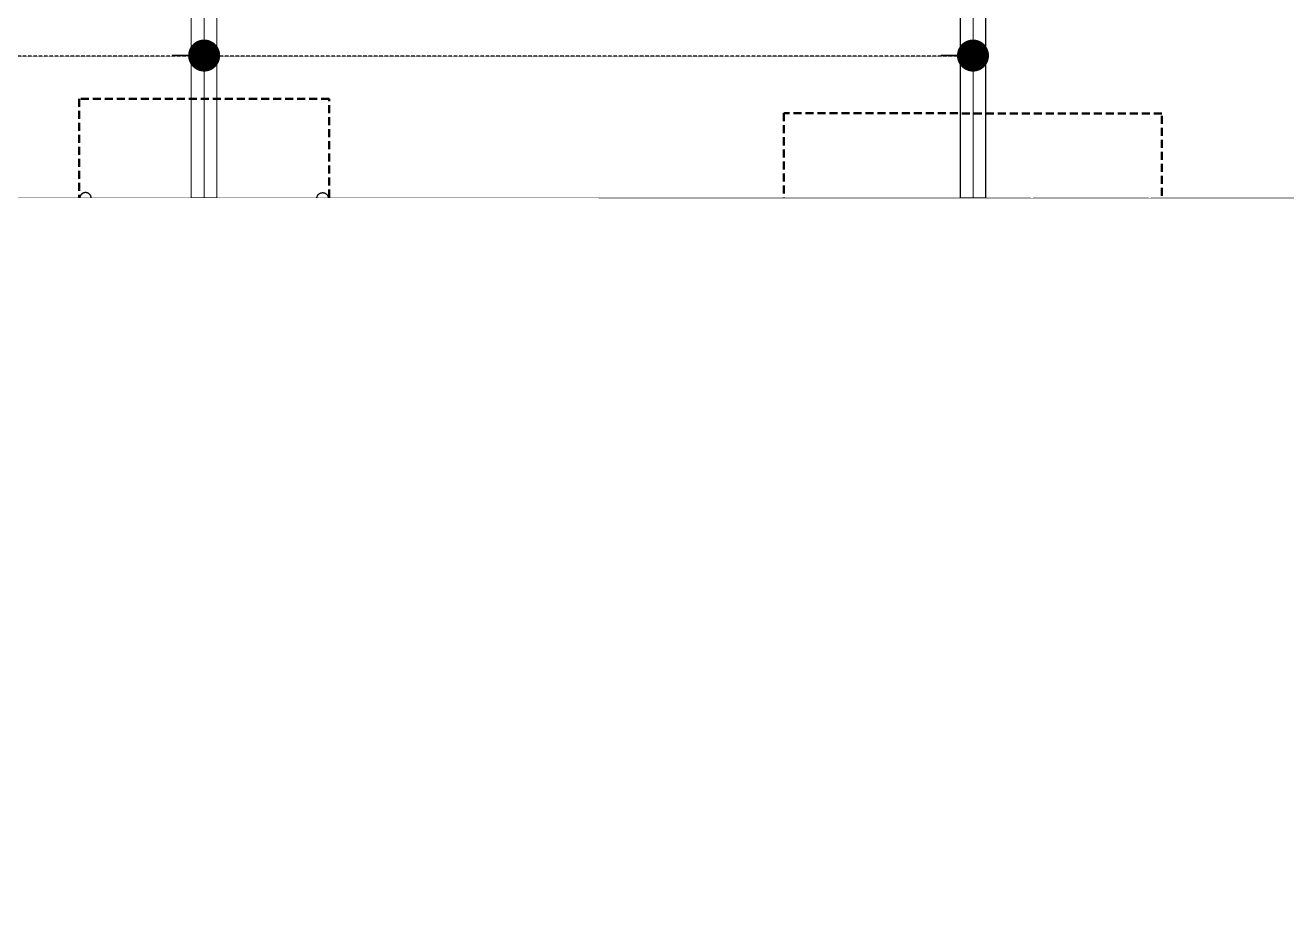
# Model space of a CAD drawing. Header units: centimetres. Extents: x -6122352 to 6876996, y -1694241 to 2592194.
# Drawn here: x 202392 to 212238, y -29324 to -22335 of the extents above; entities that cross this region are included whole.
import ezdxf
from ezdxf.xclip import XClip

# ---------------------------------------------------------------- set-up
doc = ezdxf.new("R2010")
doc.units = ezdxf.units.CM
doc.header["$MEASUREMENT"] = 0
doc.header["$XCLIPFRAME"] = 2
for name, pattern in [('DASHED2', [0.375, 0.25, -0.125]), ('XR-AR-END-SETTING OUT PLAN$0$23585-XR-AR-END-GROUND FLOOR$0$23261-XR-AR-SI-GF$0$HIDDEN', [0.375, 0.25, -0.125]), ('XR-AR-END-SETTING OUT PLAN$0$23585-XR-AR-END-GROUND FLOOR$0$945-4P-1-101-GROUND FLOOR PLAN$0$XR-MIDDLE-GROUND FLOOR PLAN$0$HIDDEN2', [0.1875, 0.125, -0.0625]), ('XR-AR-END-SETTING OUT PLAN$0$23585-XR-AR-END-GROUND FLOOR$0$XR-END-GROUND FLOOR PLAN$0$HIDDEN', [9.524999999999999, 6.35, -3.175]), ('XR-AR-END-SETTING OUT PLAN$0$23585-XR-AR-END-GROUND FLOOR$0$XR-END-GROUND FLOOR PLAN$0$HIDDEN2', [0.1875, 0.125, -0.0625]), ('XR-AR-MID-SETTING OUT FOR MASTER$0$23585-XR-AR-MID-GROUND FLOOR$0$23261-XR-AR-SI-GF$0$HIDDEN', [0.375, 0.25, -0.125]), ('XR-AR-MID-SETTING OUT FOR MASTER$0$23585-XR-AR-MID-GROUND FLOOR$0$945-4P-1-101-GROUND FLOOR PLAN$0$XR-MIDDLE-GROUND FLOOR PLAN$0$HIDDEN', [9.524999999999999, 6.35, -3.175]), ('XR-AR-MID-SETTING OUT FOR MASTER$0$23585-XR-AR-MID-GROUND FLOOR$0$945-4P-1-101-GROUND FLOOR PLAN$0$XR-MIDDLE-GROUND FLOOR PLAN$0$HIDDEN2', [0.1875, 0.125, -0.0625])]:
    doc.linetypes.add(name, pattern=pattern)
doc.layers.add('08-Compound Wall-4', color=7, linetype='Continuous', lineweight=25, true_color=0xff4405)
doc.layers.add('23585-XR-AR-DAMAC PLOT LIMITS$0$1-End units', color=7, linetype='Continuous', lineweight=5, true_color=0xf8991e)
for name, color, linetype, lineweight in [('23585-XR-AR-DAMAC PLOT LIMITS$0$1-Mid units', 41, 'Continuous', 5), ('@ Foundations', 4, 'DASHED2', 50), ('A-ANNO-TEXT', 3, 'Continuous', 25), ('XR-AR-END-SETTING OUT PLAN$0$23585-XR-AR-END-GROUND FLOOR$0$A-DOOR-FULL', 1, 'Continuous', 9), ('XR-AR-END-SETTING OUT PLAN$0$23585-XR-AR-END-GROUND FLOOR$0$A-FLOR-OVHD', 9, 'XR-AR-END-SETTING OUT PLAN$0$23585-XR-AR-END-GROUND FLOOR$0$23261-XR-AR-SI-GF$0$HIDDEN', 15), ('XR-AR-END-SETTING OUT PLAN$0$23585-XR-AR-END-GROUND FLOOR$0$A-GLAZ-SILL', 8, 'Continuous', 5), ('XR-AR-END-SETTING OUT PLAN$0$23585-XR-AR-END-GROUND FLOOR$0$A-GLAZ-WNDO', 232, 'Continuous', 9), ('XR-AR-END-SETTING OUT PLAN$0$23585-XR-AR-END-GROUND FLOOR$0$A-WALL', 7, 'Continuous', 30), ('XR-AR-END-SETTING OUT PLAN$0$23585-XR-AR-END-GROUND FLOOR$0$A-WALL-FNSH', 9, 'Continuous', 5), ('XR-AR-END-SETTING OUT PLAN$0$23585-XR-AR-END-GROUND FLOOR$0$S-COLS', 51, 'Continuous', 40), ('XR-AR-END-SETTING OUT PLAN$0$23585-XR-AR-END-GROUND FLOOR$0$S-COLS-PATT', 8, 'Continuous', 5), ('XR-AR-MID-SETTING OUT FOR MASTER$0$23585-XR-AR-MID-GROUND FLOOR$0$$A-GLAZ-WNDO', 232, 'Continuous', 9), ('XR-AR-MID-SETTING OUT FOR MASTER$0$23585-XR-AR-MID-GROUND FLOOR$0$$A-WALL', 1, 'Continuous', 5), ('XR-AR-MID-SETTING OUT FOR MASTER$0$23585-XR-AR-MID-GROUND FLOOR$0$A-DOOR', 31, 'Continuous', 5), ('XR-AR-MID-SETTING OUT FOR MASTER$0$23585-XR-AR-MID-GROUND FLOOR$0$A-DOOR-FULL', 1, 'Continuous', 9), ('XR-AR-MID-SETTING OUT FOR MASTER$0$23585-XR-AR-MID-GROUND FLOOR$0$A-FLOR-OVHD', 9, 'XR-AR-MID-SETTING OUT FOR MASTER$0$23585-XR-AR-MID-GROUND FLOOR$0$23261-XR-AR-SI-GF$0$HIDDEN', 15), ('XR-AR-MID-SETTING OUT FOR MASTER$0$23585-XR-AR-MID-GROUND FLOOR$0$A-FLOR-PATT', 8, 'Continuous', 5), ('XR-AR-MID-SETTING OUT FOR MASTER$0$23585-XR-AR-MID-GROUND FLOOR$0$A-GLAZ-SILL', 8, 'Continuous', 5), ('XR-AR-MID-SETTING OUT FOR MASTER$0$23585-XR-AR-MID-GROUND FLOOR$0$A-GLAZ-WNDO', 232, 'Continuous', 9), ('XR-AR-MID-SETTING OUT FOR MASTER$0$23585-XR-AR-MID-GROUND FLOOR$0$A-WALL', 7, 'Continuous', 30), ('XR-AR-MID-SETTING OUT FOR MASTER$0$23585-XR-AR-MID-GROUND FLOOR$0$A-WALL-FNSH', 9, 'Continuous', 5), ('XR-AR-MID-SETTING OUT FOR MASTER$0$23585-XR-AR-MID-GROUND FLOOR$0$S-COLS', 51, 'Continuous', 40)]:
    doc.layers.add(name, color=color, linetype=linetype, lineweight=lineweight)
for name, color, linetype in [('@MI-REF LAYER', 7, 'Continuous'), ('B_TH_4', 7, 'Continuous'), ('XR-AR-END-SETTING OUT PLAN$0$23585-XR-AR-END-GROUND FLOOR$0$A-Flor-Strs', 1, 'Continuous'), ('XR-AR-MID-SETTING OUT FOR MASTER$0$23585-XR-AR-MID-GROUND FLOOR$0$A-Flor-Strs', 1, 'Continuous'), ('XR-AR-MID-SETTING OUT FOR MASTER$0$23585-XR-AR-MID-GROUND FLOOR$0$GS-HATCH-FLOOR TILE', 251, 'Continuous')]:
    doc.layers.add(name, color=color, linetype=linetype)

# ---------------------------------------------------------------- blocks, each defined once
blk = doc.blocks.new('23585-XR-AR-DAMAC PLOT LIMITS')
at = {"layer": '23585-XR-AR-DAMAC PLOT LIMITS$0$1-End units', "color": 251, "true_color": 0x636466}
blk.add_lwpolyline([(496564.5071, 2769023.0559), (496546.8119000001, 2769039.2697), (496552.9933000002, 2769046.015900001), (496570.6885000002, 2769029.802300001)], close=True, dxfattribs=at)
at = {"layer": '23585-XR-AR-DAMAC PLOT LIMITS$0$1-Mid units', "color": 251, "true_color": 0x636466}
for points in [[(496560.4537000004, 2769018.632099999), (496542.7582999999, 2769034.845899999), (496546.8119000001, 2769039.2697), (496564.5071, 2769023.0559)], [(496556.4001000002, 2769014.2083), (496538.7049000002, 2769030.4221), (496542.7582999999, 2769034.845899999), (496560.4537000004, 2769018.632099999)]]:
    blk.add_lwpolyline(points, close=True, dxfattribs=at)
blk = doc.blocks.new('A$Cf093b529')
at = {"layer": 'A-ANNO-TEXT'}
blk.add_blockref('23585-XR-AR-DAMAC PLOT LIMITS', (-495391.9901121984, -2768603.441896566), dxfattribs=at)
blk = doc.blocks.new('XR-AR-END-SETTING OUT PLAN$0$23585-XR-AR-END-GROUND FLOOR$0$XR-END-GROUND FLOOR PLAN$0$A$C69996ABC')
at = {"layer": 'XR-AR-END-SETTING OUT PLAN$0$23585-XR-AR-END-GROUND FLOOR$0$A-GLAZ-SILL'}
blk.add_line((0.2499999770720933, 0.9999993968456202), (0.249999977072207, 0.0999993968456252), dxfattribs=at)
at = {"layer": 'XR-AR-END-SETTING OUT PLAN$0$23585-XR-AR-END-GROUND FLOOR$0$A-GLAZ-WNDO'}
for p, q in [((-2.292778056300904e-08, 0.9999993968456202), (-2.292778056300904e-08, 0.9499993968456231)), ((0.2499999770720933, 0.9999993968456202), (-2.292778056300904e-08, 0.9999993968456202)), ((0.1499999770722127, 0.9499993968456231), (0.1499999770722127, 0.9999993968456202)), ((0.1499999770722109, 0.999999396845622), (0.1499999770722127, 0.09999939684562342)), ((-2.292778056300904e-08, 0.9499993968456231), (0.1499999770722127, 0.9499993968456231)), ((-2.292778056300904e-08, 0.9499993968456231), (-2.292778056300904e-08, 0.1499993968456224)), ((0.1499999770722127, 0.1499993968456224), (-2.292778056300904e-08, 0.1499993968456224)), ((-2.292787470992153e-08, 0.09999939684561099), (-2.292787470992153e-08, 0.1499993968456099)), ((0.249999977072207, 0.0999993968456252), (-2.292778056300904e-08, 0.0999993968456252)), ((0.1499999770722127, 0.0999993968456252), (0.1499999770722127, 0.1499993968456224))]:
    blk.add_line(p, q, dxfattribs=at)
blk.add_lwpolyline([(-2.292779299750691e-08, 0.9499993968456231), (-2.292779299750691e-08, 0.1499993968456224), (0.04999997707220416, 0.1499993968456224), (0.04999997707220416, 0.9499993968456231)], close=True, dxfattribs=at)
blk.add_lwpolyline([(0.04999997707215442, 0.0999993968456181), (-2.292784451185526e-08, 0.0999993968456181)], dxfattribs=at)
blk = doc.blocks.new('*U774')
for points in [[(91, -5.684341886080801e-14), (41, -5.684341886080801e-14), (41, 1021), (91, 1021)], [(0, 0), (38, -5.684341886080801e-14), (38, -50), (50, -50), (50, -122.2222222027232), (0, -122.2222222027232)], [(1100, 2.842170943040401e-14), (1062, -2.842170943040401e-14), (1062, -49.99999999999997), (1050, -49.99999999999997), (1050, -122.2222222027231), (1100, -122.2222222027231)]]:
    blk.add_lwpolyline(points, close=True)
at = {"color": 8, "linetype": 'XR-AR-END-SETTING OUT PLAN$0$23585-XR-AR-END-GROUND FLOOR$0$XR-END-GROUND FLOOR PLAN$0$HIDDEN2'}
blk.add_arc((41, -5.684341886080801e-14), 1021, 1.594950045944486e-15, 90, dxfattribs=at)
at = {"layer": 'XR-AR-END-SETTING OUT PLAN$0$23585-XR-AR-END-GROUND FLOOR$0$A-GLAZ-SILL', "linetype": 'XR-AR-END-SETTING OUT PLAN$0$23585-XR-AR-END-GROUND FLOOR$0$945-4P-1-101-GROUND FLOOR PLAN$0$XR-MIDDLE-GROUND FLOOR PLAN$0$HIDDEN2', "ltscale": 3}
blk.add_lwpolyline([(0, 0), (1100, 0), (1100, -122.2222222027231), (0, -122.2222222027231)], close=True, dxfattribs=at)
blk = doc.blocks.new('XR-AR-END-SETTING OUT PLAN$0$23585-XR-AR-END-GROUND FLOOR$0$A$C75a8815d')
at = {"layer": 'XR-AR-END-SETTING OUT PLAN$0$23585-XR-AR-END-GROUND FLOOR$0$S-COLS', "color": 252, "lineweight": 30}
for points in [[(6049.942233800888, 3656.816101551056), (6049.942234039307, 2256.816101551056), (6249.942233562469, 2256.816101074219), (6249.942234039307, 3656.816101551056)], [(6049.980292320251, 1200.000025510788), (6049.980292320251, 2.503395080566406e-05), (6249.980292320251, 2.574920654296875e-05), (6249.98029255867, 1200.000025510788)]]:
    blk.add_lwpolyline(points, close=True, dxfattribs=at)
blk = doc.blocks.new('XR-AR-END-SETTING OUT PLAN')
at = {"layer": '08-Compound Wall-4', "ltscale": 100}
blk.add_lwpolyline([(9050.103267982602, 5499.998775005341), (9050.09251640737, 1499.998362064362), (9250.094742581248, 1499.998362064362), (9250.109640672803, 5500)], dxfattribs=at)
at = {"layer": 'XR-AR-END-SETTING OUT PLAN$0$23585-XR-AR-END-GROUND FLOOR$0$A-FLOR-OVHD', "color": 8, "ltscale": 5}
blk.add_lwpolyline([(8549.788042202592, 7912.670323371887), (9049.957647934556, 7912.670322418213), (9049.952654078603, 7412.671722888947), (8549.783047452569, 7412.671722888947)], close=True, dxfattribs=at)
for points in [[(9049.957647934556, 7912.670322418213), (8549.783047452569, 7412.671722888947)], [(8549.788042202592, 7912.670323371887), (9049.952654078603, 7412.671722888947)], [(8850.100989177823, 5750.000926971436), (9050.100988641381, 6550.001236915588)], [(8850.100989356637, 6550.001235961914), (9050.100988820195, 5750.000613689423)]]:
    blk.add_lwpolyline(points, dxfattribs=at)
at = {"layer": 'XR-AR-END-SETTING OUT PLAN$0$23585-XR-AR-END-GROUND FLOOR$0$A-Flor-Strs', "color": 8, "linetype": 'XR-AR-END-SETTING OUT PLAN$0$23585-XR-AR-END-GROUND FLOOR$0$XR-END-GROUND FLOOR PLAN$0$HIDDEN', "ltscale": 0.1}
for p, q in [((8000.101679101586, 9059.998802661896), (8000.101679816842, 11526.76096343994)), ((8050.101679995656, 9009.99880361557), (8050.101679697633, 11545.01038455963)), ((7950.101679638028, 11508.51154327393), (7950.101679220796, 8109.998775959015)), ((8000.101679936051, 11069.9988026619), (7950.101679638028, 11069.99880218506)), ((8050.101679161191, 11069.9988026619), (9050.101679518819, 11069.9988026619)), ((8000.101679876447, 10789.99880170822), (7950.101679697633, 10789.99880170822)), ((8050.101679161191, 10789.9988026619), (9050.101679936051, 10789.9988026619)), ((8000.101679340005, 10509.9988026619), (7950.101679697633, 10509.99880218506)), ((8050.1016792804, 10509.9988026619), (9050.10168005526, 10509.9988026619)), ((8000.101679936051, 10229.99880361557), (7950.101679161191, 10229.99880218506)), ((8050.101679697633, 10229.99880218506), (9030.10179080069, 10229.99880218506)), ((8000.1016792804, 9949.998801708221), (7950.101679161191, 9949.998803138733)), ((8050.101679876447, 9949.998803138733), (9030.102049306035, 9949.998802661896)), ((8050.10167939961, 9839.998801708221), (9030.10256792605, 9839.998803138733)), ((8000.101679101586, 9669.998802661896), (7950.101679220796, 9669.998802661896)), ((8050.101679995656, 9669.998802661896), (9030.10230870545, 9669.998801708221)), ((8000.101679638028, 9389.99880361557), (7950.101679816842, 9389.998801708221)), ((8050.101679220796, 9389.998803138733), (9030.10256780684, 9389.998802661896)), ((8000.1016792804, 9109.998802185059), (7950.101679697633, 9109.998802661896)), ((7950.101679816842, 9059.998802185059), (8000.101679101586, 9059.998802661896)), ((8050.101679518819, 9109.998801708221), (9030.102826371789, 9109.998802185059)), ((7950.101679757237, 9009.998802185059), (8050.101679995656, 9009.99880361557)), ((7950.101679220796, 8209.998776435852), (9050.101679340005, 8209.998775959015)), ((7950.101679578424, 8159.998775959015), (9050.101679757237, 8159.998775959015)), ((7950.101679697633, 8109.998775482178), (9050.101679220796, 8109.998776435852))]:
    blk.add_line(p, q, dxfattribs=at)
at = {"layer": 'XR-AR-END-SETTING OUT PLAN$0$23585-XR-AR-END-GROUND FLOOR$0$A-WALL', "color": 8}
for p, q in [((8100.103449121118, 6650.001530170441), (9250.102083936334, 6650.001235961914)), ((8100.103448942304, 6649.995383739471), (8100.103448823094, 6549.995381832123)), ((8750.100989356637, 5750.00088596344), (8750.10135139525, 6650.001235485077)), ((9250.102083936334, 6650.001235961914), (9250.10342015326, 5500.000282287598)), ((8100.103448823094, 6549.995381832123), (8750.10098965466, 6549.995383262634)), ((8700.105231657624, 5750.00093126297), (8750.100989356637, 5750.00088596344)), ((8700.105231955647, 5500.000931739807), (8700.105231657624, 5750.00093126297)), ((9250.10342015326, 5500.000282287598), (8700.105231955647, 5500.000931739807)), ((9050.103268936276, 5500.000613689423), (9050.103544667363, 5500.000606536865))]:
    blk.add_line(p, q, dxfattribs=at)
for points in [[(9250.102083459496, 6650.001490592957), (9050.100989297032, 6650.001235485077), (9050.10098965466, 8750.000639915466), (6850.11106570065, 8750.002635478973), (6850.111066058278, 8700.0026679039), (6750.111065879464, 8700.002668380737), (6750.111065879464, 8750.000871658325), (6650.111065939069, 8750.000871658325), (6650.111065283418, 8850.002022743225), (6950.111065164208, 8850.002250671387), (6950.111065879464, 8899.99970960617), (7050.111065879464, 8899.99970817566), (7050.11106570065, 8850.002797603607), (9050.099628582597, 8850.000640392303), (9050.10098899901, 10349.9981546402), (7050.11106581986, 10349.99975156784), (7050.111065998673, 9799.999710083008), (6950.11106570065, 9799.999708652496), (6950.112433806062, 10550.00580835342), (7050.108891561627, 10550.00580835342), (7050.104876235127, 10449.99988079071), (9050.099116638303, 10449.9981546402), (9049.948119357228, 19523.36598014832), (9249.950268521905, 19523.36597967148)], [(3250.129348710179, 5499.998108386993), (7760.105232134461, 5500.00174665451), (7760.105232253671, 5750.00045633316), (3250.129348531365, 5749.997789859772)]]:
    blk.add_lwpolyline(points, close=True, dxfattribs=at)
for points in [[(7050.107981041074, 10449.99988079071), (7050.11106581986, 10349.99975156784)], [(9050.097692385316, 10449.99815511703), (9050.097612991929, 10349.99815368652)], [(6750.111065879464, 7650.002737045288), (6750.111066058278, 7800.0026679039), (6850.11106570065, 7800.002666950226), (6850.11106581986, 7750.002600669861), (7450.102789118886, 7750.002596378326), (7450.109474554658, 5750.002065181732), (7350.099751725793, 5750.002155780792), (7350.098205640912, 7650.002731323242), (6750.098205819726, 7650.002736091614)], [(9050.100989297032, 5750.000905513763), (8850.100989177823, 5750.000926971436), (8850.100989356637, 6550.001235961914), (9050.100988641381, 6550.001236915588), (9050.100989297032, 5750.000905513763)]]:
    blk.add_lwpolyline(points, dxfattribs=at)
at = {"layer": 'XR-AR-END-SETTING OUT PLAN$0$23585-XR-AR-END-GROUND FLOOR$0$A-WALL-FNSH', "color": 8}
for p, q in [((6870.111065760255, 8700.0026679039), (6850.111066058278, 8700.0026679039)), ((9030.101671114564, 8730.002635002136), (6870.111066117883, 8730.002635478973)), ((6870.111066117883, 8730.002635478973), (6870.111065760255, 8700.0026679039)), ((9030.100997403264, 6670.001235961914), (9030.101671114564, 8730.002635002136)), ((8080.103449121118, 6670.001235485077), (9030.100997403264, 6670.001235961914)), ((8080.103449121118, 6670.001235485077), (8080.103449121118, 6529.995382785797)), ((8080.103449121118, 6529.995382785797), (8730.100987806916, 6529.995383262634)), ((8730.100989297032, 5770.000855922699), (8730.100987806916, 6529.995383262634)), ((8680.105232074857, 5770.000784397125), (8730.100989297032, 5770.000855922699)), ((8680.105231896043, 5650.000813007355), (8680.105232074857, 5770.000784397125))]:
    blk.add_line(p, q, dxfattribs=at)
for points in [[(6981.517476037145, 9799.999709129333), (7070.111065760255, 9799.999709129333), (7070.111065641046, 10329.99975156784), (9030.101697996259, 10329.99975156784), (9030.103048160672, 8870.000639915466), (7070.11106581986, 8870.000638961792), (7070.111065879464, 8899.999708652496), (7050.110617592931, 8899.999709129333)], [(6850.11106570065, 7800.002666950226), (6870.111065641046, 7800.002668380737), (6870.111066237092, 7770.002596378326), (7470.109485939145, 7770.002596378326), (7470.10947497189, 5770.000277042389), (7780.105232134461, 5770.001747131348), (7780.105232253671, 5650.000813484192)]]:
    blk.add_lwpolyline(points, dxfattribs=at)
at = {"color": 8, "xscale": 1000.000000000054, "yscale": 1000.000000000054, "zscale": 1000.000000000054, "rotation": 90}
blk.add_blockref('XR-AR-END-SETTING OUT PLAN$0$23585-XR-AR-END-GROUND FLOOR$0$XR-END-GROUND FLOOR PLAN$0$A$C69996ABC', (8780.104629173875, 5500.000836372375), dxfattribs=at)
at = {"layer": 'XR-AR-END-SETTING OUT PLAN$0$23585-XR-AR-END-GROUND FLOOR$0$A-DOOR-FULL', "color": 8, "rotation": 270}
for p, xscale, yscale, zscale in [((7050.108891561627, 10550.00580835342), -0.8181818181818169, 0.8181818181818169, 0.8181818181818167), ((7050.111065879464, 8899.99970817566), -0.8181818181818169, 0.8181818181818169, 0.8181818181818167), ((6850.111066058278, 8700.0026679039), 0.8181818181818152, 0.8181818181818152, 0.8181818181818152)]:
    blk.add_blockref('*U774', p, dxfattribs=dict(at, xscale=xscale, yscale=yscale, zscale=zscale))
at = {"layer": 'XR-AR-END-SETTING OUT PLAN$0$23585-XR-AR-END-GROUND FLOOR$0$S-COLS-PATT', "color": 8}
blk.add_blockref('XR-AR-END-SETTING OUT PLAN$0$23585-XR-AR-END-GROUND FLOOR$0$A$C75a8815d', (3000.129344239831, 5499.998310089111), dxfattribs=at)
blk = doc.blocks.new('END UNIT')
at = {"xscale": 0.001, "yscale": 0.001, "zscale": 0.001}
blk.add_blockref('XR-AR-END-SETTING OUT PLAN', (-9.150201729830158, 0), dxfattribs=at)
blk = doc.blocks.new('XR-AR-MID-SETTING OUT FOR MASTER$0$23585-XR-AR-MID-GROUND FLOOR$0$945-4P-1-101-GROUND FLOOR PLAN$0$XR-MIDDLE-CAR PARK HATCH')
at = {"layer": 'XR-AR-MID-SETTING OUT FOR MASTER$0$23585-XR-AR-MID-GROUND FLOOR$0$A-FLOR-PATT'}
blk.add_lwpolyline([(9250.002853021142, 100.0129149327577), (9249.99679574091, 5500.000000009181), (15050.00005108526, 5502.664669244065), (15050.00005108526, 100.450321876061)], close=True, dxfattribs=at)
blk = doc.blocks.new('*U773')
for points in [[(91, -5.684341886080801e-14), (41, -5.684341886080801e-14), (41, 1021), (91, 1021)], [(0, 0), (38, -5.684341886080801e-14), (38, -50), (50, -50), (50, -122.2246979483663), (0, -122.2246979483663)], [(1100, 2.842170943040401e-14), (1062, -2.842170943040401e-14), (1062, -49.99999999999997), (1050, -49.99999999999997), (1050, -122.2246979483662), (1100, -122.2246979483662)]]:
    blk.add_lwpolyline(points, close=True)
at = {"color": 8, "linetype": 'XR-AR-MID-SETTING OUT FOR MASTER$0$23585-XR-AR-MID-GROUND FLOOR$0$945-4P-1-101-GROUND FLOOR PLAN$0$XR-MIDDLE-GROUND FLOOR PLAN$0$HIDDEN2'}
blk.add_arc((41, -5.684341886080801e-14), 1021, 1.594950045944486e-15, 90, dxfattribs=at)
at = {"layer": 'XR-AR-MID-SETTING OUT FOR MASTER$0$23585-XR-AR-MID-GROUND FLOOR$0$A-GLAZ-SILL', "linetype": 'XR-AR-MID-SETTING OUT FOR MASTER$0$23585-XR-AR-MID-GROUND FLOOR$0$945-4P-1-101-GROUND FLOOR PLAN$0$XR-MIDDLE-GROUND FLOOR PLAN$0$HIDDEN2', "ltscale": 3}
blk.add_lwpolyline([(0, 0), (1100, 0), (1100, -122.2246979483662), (0, -122.2246979483662)], close=True, dxfattribs=at)
blk = doc.blocks.new('*U27')
for points in [[(91, -5.684341886080801e-14), (41, -5.684341886080801e-14), (41, 1021), (91, 1021)], [(0, 0), (38, -5.684341886080801e-14), (38, -50), (50, -50), (50, -249.9999019090924), (0, -249.9999019090924)], [(1100, 2.842170943040401e-14), (1062, -2.842170943040401e-14), (1062, -49.99999999999997), (1050, -49.99999999999997), (1050, -249.9999019090924), (1100, -249.9999019090924)]]:
    blk.add_lwpolyline(points, close=True)
at = {"color": 8, "linetype": 'XR-AR-MID-SETTING OUT FOR MASTER$0$23585-XR-AR-MID-GROUND FLOOR$0$945-4P-1-101-GROUND FLOOR PLAN$0$XR-MIDDLE-GROUND FLOOR PLAN$0$HIDDEN2'}
blk.add_arc((41, -5.684341886080801e-14), 1021, 1.594950045944486e-15, 90, dxfattribs=at)
at = {"layer": 'XR-AR-MID-SETTING OUT FOR MASTER$0$23585-XR-AR-MID-GROUND FLOOR$0$A-GLAZ-SILL', "linetype": 'XR-AR-MID-SETTING OUT FOR MASTER$0$23585-XR-AR-MID-GROUND FLOOR$0$945-4P-1-101-GROUND FLOOR PLAN$0$XR-MIDDLE-GROUND FLOOR PLAN$0$HIDDEN2', "ltscale": 3}
blk.add_lwpolyline([(0, 0), (1100, 0), (1100, -249.9999019090924), (0, -249.9999019090924)], close=True, dxfattribs=at)
blk = doc.blocks.new('XR-AR-MID-SETTING OUT FOR MASTER$0$23585-XR-AR-MID-GROUND FLOOR$0$945-4P-1-101-GROUND FLOOR PLAN$0$XR-MIDDLE-GROUND FLOOR PLAN$0$A$C70344426')
at = {"layer": 'XR-AR-MID-SETTING OUT FOR MASTER$0$23585-XR-AR-MID-GROUND FLOOR$0$A-GLAZ-SILL'}
blk.add_line((0.2499999770719823, 2.649999396845162), (0.2499999770722034, -6.03154830969288e-07), dxfattribs=at)
at = {"layer": 'XR-AR-MID-SETTING OUT FOR MASTER$0$23585-XR-AR-MID-GROUND FLOOR$0$A-GLAZ-WNDO'}
for p, q in [((-2.292779743839901e-08, 2.649999396845162), (-2.292779743839901e-08, 2.599999396845165)), ((-2.292779743839901e-08, 2.649999396845162), (0.2499999770719823, 2.649999396845162)), ((-2.292779743839901e-08, 2.599999396845165), (0.14999997707221, 2.599999396845165)), ((0.14999997707221, 2.599999396845165), (0.14999997707221, 2.649999396845162)), ((0.14999997707221, 2.599999396845165), (0.1499999770722091, -6.031548327456449e-07)), ((-2.29277832275443e-08, 1.799999396845166), (-2.29277832275443e-08, 1.749999396845167)), ((0.14999997707221, 1.799999396845166), (-2.29277832275443e-08, 1.799999396845166)), ((0.14999997707221, 1.749999396845167), (0.14999997707221, 1.799999396845166)), ((-2.29277832275443e-08, 1.749999396845167), (0.14999997707221, 1.749999396845167)), ((-2.29277832275443e-08, 0.8999993968451641), (-2.292778233936588e-08, 0.8499993968451669)), ((0.14999997707221, 0.8999993968451641), (-2.29277832275443e-08, 0.8999993968451641)), ((0.14999997707221, 0.8499993968451669), (0.14999997707221, 0.8999993968451641)), ((-2.292778233936588e-08, 0.8499993968451669), (0.14999997707221, 0.8499993968451669)), ((-2.292778233936588e-08, 0.8499993968451669), (-2.292778233936588e-08, 0.04999939684516619)), ((0.1499999770722091, 0.04999939684516619), (-2.292778233936588e-08, 0.04999939684516619)), ((-2.29278782626352e-08, -6.031548451801427e-07), (-2.29278782626352e-08, 0.04999939684515198)), ((0.1499999770722091, -6.03154830969288e-07), (0.1499999770722091, 0.04999939684516619)), ((0.2499999770722034, -6.03154830969288e-07), (-2.292778233936588e-08, -6.03154830969288e-07))]:
    blk.add_line(p, q, dxfattribs=at)
blk.add_lwpolyline([(0.04999997707220061, 1.799999396845166), (0.04999997707219972, 2.599999396845165), (-2.292779743839901e-08, 2.599999396845165), (-2.292779566204217e-08, 0.8999993968451641), (0.0499999770722015, 0.8999993968451641), (0.04999997707220061, 1.749999396845167)], dxfattribs=at)
blk.add_lwpolyline([(-2.292779566204217e-08, 0.8499993968451669), (-2.292779655022059e-08, 0.04999939684516619), (0.04999997707220061, 0.04999939684516619), (0.0499999770722015, 0.8499993968451669)], close=True, dxfattribs=at)
blk = doc.blocks.new('*U28')
for points in [[(0, 69.99999979828543), (38, 69.99999979828549), (38, 119.9999997982854), (50, 119.9999997982854), (50, 179.9999998655237), (0, 179.9999998655237)], [(1100, 69.9999997982854), (1062, 69.99999979828546), (1062, 119.9999997982854), (1050, 119.9999997982854), (1050, 179.9999998655236), (1100, 179.9999998655236)], [(91, 69.99999979828549), (41, 69.99999979828549), (41, -951.0000002017147), (91, -951.0000002017147)]]:
    blk.add_lwpolyline(points, close=True)
at = {"color": 8, "linetype": 'XR-AR-MID-SETTING OUT FOR MASTER$0$23585-XR-AR-MID-GROUND FLOOR$0$945-4P-1-101-GROUND FLOOR PLAN$0$XR-MIDDLE-GROUND FLOOR PLAN$0$HIDDEN2'}
blk.add_arc((41, 69.99999979828549), 1021, 270, 0, dxfattribs=at)
at = {"layer": 'XR-AR-MID-SETTING OUT FOR MASTER$0$23585-XR-AR-MID-GROUND FLOOR$0$A-GLAZ-SILL', "linetype": 'XR-AR-MID-SETTING OUT FOR MASTER$0$23585-XR-AR-MID-GROUND FLOOR$0$945-4P-1-101-GROUND FLOOR PLAN$0$XR-MIDDLE-GROUND FLOOR PLAN$0$HIDDEN2', "ltscale": 3}
blk.add_lwpolyline([(0, 69.99999979828543), (1100, 69.99999979828543), (1100, 179.9999998655236), (0, 179.9999998655236)], close=True, dxfattribs=at)
blk = doc.blocks.new('XR-AR-MID-SETTING OUT FOR MASTER$0$23585-XR-AR-MID-GROUND FLOOR$0$945-4P-1-101-GROUND FLOOR PLAN$0$XR-MIDDLE-GROUND FLOOR PLAN$0$A$C2DB306E2')
at = {"layer": 'XR-AR-MID-SETTING OUT FOR MASTER$0$23585-XR-AR-MID-GROUND FLOOR$0$A-DOOR-FULL'}
for p, q in [((0.1500002073711251, 1.24999990754791), (0.05000020737113076, 1.24999990754791)), ((0.05000020737113076, 1.24999990754791), (0.05000020737113076, 1.199999907547909)), ((0.05000020737113076, 1.199999907547909), (0.1500002073711251, 1.199999907547909)), ((0.1500002073711251, 1.199999907547909), (0.1500002073711251, 1.24999990754791)), ((2.073711318217875e-07, 0.7999999075479082), (2.073711318217875e-07, -9.245209264818754e-08)), ((2.073711318217875e-07, 0.7999999075479082), (0.04000020737113097, 0.7999999075479082)), ((0.04000020737113097, 0.7999999075479082), (0.04000020737113452, -9.245209264818754e-08)), ((0.05000020737113253, 0.3499999075479089), (0.05000020737113253, 0.3999999075479096)), ((0.05000020737113253, 0.3999999075479096), (0.1500002073711322, 0.399999907547908)), ((0.1500002073711322, 0.399999907547908), (0.1500002073711322, 0.3499999075479073)), ((0.1500002073711322, 0.3499999075479073), (0.05000020737113253, 0.3499999075479089)), ((2.073711318217875e-07, -9.245209264818754e-08), (0.04000020737113452, -9.245209264818754e-08))]:
    blk.add_line(p, q, dxfattribs=at)
at = {"layer": 'XR-AR-MID-SETTING OUT FOR MASTER$0$23585-XR-AR-MID-GROUND FLOOR$0$A-GLAZ-SILL', "linetype": 'XR-AR-MID-SETTING OUT FOR MASTER$0$23585-XR-AR-MID-GROUND FLOOR$0$945-4P-1-101-GROUND FLOOR PLAN$0$XR-MIDDLE-GROUND FLOOR PLAN$0$HIDDEN2', "ltscale": 3}
for p, q in [((0.05000020737113076, 1.199999907547909), (0.05000020737113431, 0.399999907547908)), ((0.1500002073711251, 1.199999907547909), (0.1500002073711304, 0.3999999075479083))]:
    blk.add_line(p, q, dxfattribs=at)
blk = doc.blocks.new('XR-AR-MID-SETTING OUT FOR MASTER$0$23585-XR-AR-MID-GROUND FLOOR$0$945-4P-1-101-GROUND FLOOR PLAN$0$XR-MIDDLE-GROUND FLOOR PLAN$0$WRFWF')
at = {"layer": 'XR-AR-MID-SETTING OUT FOR MASTER$0$23585-XR-AR-MID-GROUND FLOOR$0$A-FLOR-OVHD', "linetype": 'XR-AR-MID-SETTING OUT FOR MASTER$0$23585-XR-AR-MID-GROUND FLOOR$0$945-4P-1-101-GROUND FLOOR PLAN$0$XR-MIDDLE-GROUND FLOOR PLAN$0$HIDDEN', "ltscale": 0.1}
for p, q in [((9250.00889430586, 14089.9999996908), (9250.008894346622, 9909.449274283641)), ((10350.00889432596, 14089.44927426482), (9250.008894305867, 14089.44927426484)), ((10350.00889432159, 13809.44927426483), (9250.008894308598, 13809.44927426484)), ((10350.00889431722, 13529.44927426483), (9250.008894311328, 13529.44927426484)), ((10350.00889431286, 13249.44927426483), (9250.008894314058, 13249.44927426484)), ((10350.00889431286, 12969.44927426484), (9250.008894314054, 12969.44927426485)), ((10350.00889431285, 12689.44927426484), (9250.00889431405, 12689.44927426486)), ((10350.00889431285, 12409.44927426485), (9250.008894314047, 12409.44927426486)), ((10350.00889431284, 12129.44927426485), (9250.008894314044, 12129.44927426487)), ((10350.00889431284, 11849.44927426486), (9250.00889431404, 11849.44927426487)), ((10350.00889431284, 11569.44927426486), (9250.008894314036, 11569.44927426488)), ((10350.00889431283, 11289.44927426487), (9250.00889431403, 11289.44927426488)), ((10350.00889431283, 11009.44927426487), (9250.008894314027, 11009.44927426489)), ((10350.00889432794, 11009.4492742833), (10350.00889432794, 9909.449274272882)), ((10350.00889432794, 9909.449274272882), (9250.008894346622, 9909.449274283641))]:
    blk.add_line(p, q, dxfattribs=at)
blk.add_lwpolyline([(10350.00889430916, 14369.99999969173), (10350.00889431698, 11009.4492742833)], dxfattribs=at)
blk = doc.blocks.new('*U26')
at = {"color": 0, "linetype": 'ByBlock'}
blk.add_line((0, 300.373844656252), (0, 0), dxfattribs=at)
at = {"color": 0, "linetype": 'ByBlock', "const_width": 15.00000006679886}
blk.add_lwpolyline([(194.8557167125982, 187.8738441410269), (0, 300.373844656252), (-194.8557167125982, 187.8738441410269)], dxfattribs=at)
blk.add_circle((0, 0), 45.00000020605512)
blk = doc.blocks.new('XR-AR-MID-SETTING OUT FOR MASTER$0$23585-XR-AR-MID-GROUND FLOOR$0$A$C08698786')
at = {"layer": 'XR-AR-MID-SETTING OUT FOR MASTER$0$23585-XR-AR-MID-GROUND FLOOR$0$S-COLS', "color": 252, "lineweight": 30}
for points in [[(5900.001027584076, 11147.2902572155), (5900.001027584076, 9747.290257692337), (6100.001027584076, 9747.290257453918), (6100.001027584076, 11147.29025769234)], [(-100.029412984848, 9156.81441116333), (-100.029412984848, 7756.814410686493), (99.97058701515198, 7756.81441116333), (99.97058701515198, 9156.814410686493)], [(-99.99135446548462, 6699.998335123062), (-99.99135446548462, 5499.998335123062), (100.0086455345154, 5499.998334884644), (100.0086455345154, 6699.998334646225)], [(5900.001601219177, 6500), (5900.001601219177, 5499.999999523163), (6100.001601219177, 5500), (6100.001601219177, 6499.999999523163)]]:
    blk.add_lwpolyline(points, close=True, dxfattribs=at)
blk = doc.blocks.new('XR-AR-MID-SETTING OUT FOR MASTER')
at = {"layer": 'XR-AR-MID-SETTING OUT FOR MASTER$0$23585-XR-AR-MID-GROUND FLOOR$0$A-Flor-Strs', "color": 8}
for p, q in [((5900.008223325014, 5802.664086818695), (4249.995741575956, 5802.666512012482)), ((5900.008222848177, 5502.664668560028), (4249.999916404486, 5502.666511535645))]:
    blk.add_line(p, q, dxfattribs=at)
at = {"layer": 'XR-AR-MID-SETTING OUT FOR MASTER$0$23585-XR-AR-MID-GROUND FLOOR$0$A-WALL', "color": 8}
for points in [[(99.99999931454659, 19472.65428209305), (-99.99999925494194, 19472.65428256989), (-99.998236566782, 5500.00000667572), (100.0017631351948, 5500.000006198883), (99.9995484650135, 8850.141927242279), (1100.048611491919, 8850.10940027237), (1100.048611015081, 8950.109399795532), (100.03925588727, 8950.072475910187), (100.0088088810444, 10949.9982419014), (2099.951952844858, 10949.99824142456), (2099.998660355806, 9950.143901348114), (2199.988806992769, 9950.143900871277), (2200.057162195444, 11149.97698402405), (2100.075846284628, 11149.97698354721), (2100.039519578218, 11049.97698402405), (100.0088088810444, 11049.99824142456)], [(5899.999999791384, 19472.65428161621), (6099.999999731779, 19472.65428209305), (6100.001724034548, 5500.167464256287), (5900.001724511385, 5500.167624473572), (5900.00086197257, 14852.65960931778), (5500.076263397932, 14852.66031265259), (5500.0762629807, 14952.66031169891), (5900.000431150198, 14952.65961027145)], [(3400.011432737112, 12202.66620731354), (3500.05377843976, 12202.66548633575), (3500.054259866476, 11502.6662735939), (4400.00315502286, 11502.6662735939), (4400.003322631121, 11252.66687631607), (3650.009347468615, 11252.66637420654), (3650.00999417901, 11027.59896087646), (3399.999906569719, 11027.60113668442)], [(4249.99788531661, 5499.997992992401), (3049.999798089266, 5499.998546600342), (3049.999915927649, 5749.998607635498), (4000.1953599751, 5749.998309612274), (4000.194991916418, 8849.999089241028), (3300.031373769045, 8849.999089241028), (3300.03137382865, 8950.028236865997), (3399.980282574892, 8950.188519954681), (3400.07691988349, 9927.598960876465), (3649.996516317129, 9927.59895992279), (3650.010299950838, 9100.016639709473), (4249.999546438456, 9099.986570835114)], [(2100.104106515646, 8950.142809391022), (2099.943570882082, 9050.155592918396), (2199.988806694746, 9050.153767585754), (2199.989685982466, 8950.146322250366), (2300.031373292208, 8950.151598453522), (2300.031373888254, 8850.08178806305), (2000.048611432314, 8850.14280796051), (2000.048610955477, 8950.14280796051)], [(99.9999164044857, 5750.000005722046), (399.9999158680439, 5750.00000667572), (399.9998005926609, 5499.999855995178), (99.99991658329964, 5500.000007152557)]]:
    blk.add_lwpolyline(points, close=True, dxfattribs=at)
blk.add_lwpolyline([(2100.039519578218, 11049.97698402405), (2100.039519578218, 10949.99824142456)], dxfattribs=at)
at = {"layer": 'XR-AR-MID-SETTING OUT FOR MASTER$0$23585-XR-AR-MID-GROUND FLOOR$0$A-WALL-FNSH', "color": 8}
for points in [[(2080.02239587903, 10929.99824142456), (119.995479375124, 10929.99824142456), (119.9793129861355, 8972.785739421844), (1100.04861047864, 8972.787498474121), (1100.048610597849, 8952.787498474121)], [(2099.966006189585, 9949.988984107971), (2079.984055787325, 9949.990225315094), (2080.02239587903, 10929.99824142456)]]:
    blk.add_lwpolyline(points, dxfattribs=at)
at = {"layer": '08-Compound Wall-4', "ltscale": 100}
blk.add_blockref('XR-AR-MID-SETTING OUT FOR MASTER$0$23585-XR-AR-MID-GROUND FLOOR$0$945-4P-1-101-GROUND FLOOR PLAN$0$XR-MIDDLE-CAR PARK HATCH', (-9150.000085264444, 0.1875896453857422), dxfattribs=at)
at = {"layer": 'XR-AR-MID-SETTING OUT FOR MASTER$0$23585-XR-AR-MID-GROUND FLOOR$0$$A-GLAZ-WNDO', "color": 8, "xscale": -1000.000000000001, "yscale": 1000.000000000001, "zscale": 1000.000000000001, "rotation": 270}
blk.add_blockref('XR-AR-MID-SETTING OUT FOR MASTER$0$23585-XR-AR-MID-GROUND FLOOR$0$945-4P-1-101-GROUND FLOOR PLAN$0$XR-MIDDLE-GROUND FLOOR PLAN$0$A$C70344426', (400.0005185902119, 5499.999113082886), dxfattribs=at)
at = {"layer": 'XR-AR-MID-SETTING OUT FOR MASTER$0$23585-XR-AR-MID-GROUND FLOOR$0$$A-WALL', "color": 8}
blk.add_blockref('XR-AR-MID-SETTING OUT FOR MASTER$0$23585-XR-AR-MID-GROUND FLOOR$0$945-4P-1-101-GROUND FLOOR PLAN$0$XR-MIDDLE-GROUND FLOOR PLAN$0$WRFWF', (-9150.000085562468, -796.7907695770264), dxfattribs=at)
at = {"layer": 'XR-AR-MID-SETTING OUT FOR MASTER$0$23585-XR-AR-MID-GROUND FLOOR$0$A-DOOR', "color": 8, "xscale": -1000.000000000001, "yscale": 1000.000000000001, "zscale": 1000.000000000001, "rotation": 270}
blk.add_blockref('XR-AR-MID-SETTING OUT FOR MASTER$0$23585-XR-AR-MID-GROUND FLOOR$0$945-4P-1-101-GROUND FLOOR PLAN$0$XR-MIDDLE-GROUND FLOOR PLAN$0$A$C2DB306E2', (750.048703700304, 8800.109192848206), dxfattribs=at)
at = {"layer": 'XR-AR-MID-SETTING OUT FOR MASTER$0$23585-XR-AR-MID-GROUND FLOOR$0$A-DOOR-FULL', "color": 8, "rotation": 90}
blk.add_blockref('*U27', (3399.986430436373, 9927.598960399628), dxfattribs=at)
at = {"layer": 'XR-AR-MID-SETTING OUT FOR MASTER$0$23585-XR-AR-MID-GROUND FLOOR$0$A-DOOR-FULL', "color": 8, "xscale": 0.8181820445283869, "yscale": 0.8181820445283869, "zscale": 0.8181820445283869, "rotation": 90}
blk.add_blockref('*U773', (2099.986753255129, 9050.14365196228), dxfattribs=at)
at = {"layer": 'XR-AR-MID-SETTING OUT FOR MASTER$0$23585-XR-AR-MID-GROUND FLOOR$0$A-DOOR-FULL', "color": 8, "xscale": -0.909090909090913, "yscale": 0.909090909090913, "zscale": 0.909090909090913}
blk.add_blockref('*U28', (3300.031373530626, 8786.391873836517), dxfattribs=at)
at = {"layer": 'XR-AR-MID-SETTING OUT FOR MASTER$0$23585-XR-AR-MID-GROUND FLOOR$0$A-Flor-Strs', "color": 8}
blk.add_blockref('*U26', (5075.001124709845, 5502.291454792023), dxfattribs=at)
at = {"layer": 'XR-AR-MID-SETTING OUT FOR MASTER$0$23585-XR-AR-MID-GROUND FLOOR$0$GS-HATCH-FLOOR TILE', "color": 8}
blk.add_blockref('XR-AR-MID-SETTING OUT FOR MASTER$0$23585-XR-AR-MID-GROUND FLOOR$0$A$C08698786', (-1.490116119384766e-07, 0), dxfattribs=at)
blk = doc.blocks.new('MID UNIT')
at = {"xscale": 0.001, "yscale": 0.001, "zscale": 0.001}
blk.add_blockref('XR-AR-MID-SETTING OUT FOR MASTER', (0, 0), dxfattribs=at)
blk = doc.blocks.new('TH_4')
blk.add_blockref('END UNIT', (495802.3053798428, 2769130.514097063))
blk.add_blockref('MID UNIT', (495802.3053798428, 2769130.514097063))
at = {"xscale": -1}
blk.add_blockref('MID UNIT', (495814.3053798475, 2769130.514097063), dxfattribs=at)
blk = doc.blocks.new('A$C780da55d')
at = {"layer": 'B_TH_4', "xscale": 1.000039159572381, "yscale": 1.000039159572381, "zscale": 1.000039159572381}
blk.add_blockref('TH_4', (-495814.0704651335, -2769239.302089663), dxfattribs=at)
blk = doc.blocks.new('23585-XR-AR-MALDIVE-2$0$TH_4')
blk.add_blockref('A$C780da55d', (495794.655359471, 2769130.864096801))
at = {"layer": '@ Foundations', "linetype": 'DASHED2', "ltscale": 0.25}
for points in [[(495807.1304292943, 2769139.687015211), (495809.4804292943, 2769139.687015211), (495809.4804292943, 2769142.637015211), (495807.1304292943, 2769142.637015211)], [(495803.7803292943, 2769140.401759291), (495800.8303292943, 2769140.401759291), (495800.8303292943, 2769135.35175929), (495803.7803292943, 2769135.35175929)], [(495807.3304292943, 2769135.239815211), (495809.2804292943, 2769135.239815211), (495809.2804292943, 2769137.789815211), (495807.3304292943, 2769137.789815211)]]:
    blk.add_lwpolyline(points, close=True, dxfattribs=at)
blk = doc.blocks.new('_Dot')
at = {"color": 0, "linetype": 'ByBlock', "lineweight": -2}
blk.add_line((-0.5, 0), (-1, 0), dxfattribs=at)
at = {"color": 0, "linetype": 'ByBlock', "const_width": 0.5}
blk.add_lwpolyline([(-0.25, 0, 1), (0.25, 0, 1)], format="xyb", close=True, dxfattribs=at)

msp = doc.modelspace()

# ---------------------------------------------------------------- hatches: boundary and pattern name
at = {"layer": '@MI-REF LAYER'}
h = msp.add_hatch(dxfattribs=at)
h.set_pattern_fill('ANSI31', color=256, scale=1999.999998458916, angle=186.7183412143764)
h.set_pattern_definition([(231.7183412143764, (-2377109729.195271, -1504175463.930205), (196.2436825049419, -154.8819453021617), [])])
h.paths.add_polyline_path([(179637.1022880252, -23679.9835093552), (215938.3234554973, -23686.44343216668), (215936.1725942852, -37960.27444342025), (209685.9270964324, -37959.16211785759), (209686.1152405526, -37658.53251515768), (185884.6818729693, -37654.29697693976), (185884.7630206459, -37954.92662808129), (179634.5174026391, -37953.81437877599)])

# ---------------------------------------------------------------- block references
at = {"layer": '@MI-REF LAYER', "xscale": 1000, "yscale": 1000, "zscale": 1000, "rotation": 312.4882903633292}
msp.add_blockref('A$Cf093b529', (-891608.7329339073, 539022.7201118186), dxfattribs=at)

# ---------------------------------------------------------------- next in the draw order: block references
at = {"layer": '@MI-REF LAYER'}
ref = msp.add_blockref('23585-XR-AR-MALDIVE-2$0$TH_4', (496504862.4498472, 2769024055.547623), dxfattribs=dict(at, xscale=999.9999999999998, yscale=999.9999999999998, zscale=999.9999999999998, rotation=179.9898040398786))
XClip(ref).set_block_clipping_path([(495835.395434496, 2769130.514280566), (495835.3952705087, 2769154.444298339), (495826.305498607, 2769154.4144163365), (495820.30549567053, 2769154.414378845), (495814.30549083604, 2769154.414341355), (495808.30534843216, 2769154.4144513216), (495802.3053460559, 2769154.4144138293), (495793.2152887052, 2769154.454261816), (495793.2154342416, 2769130.515507221)])

# ---------------------------------------------------------------- next in the draw order: linework, layer by layer
at = {"layer": '@MI-REF LAYER', "linetype": 'DASHED2', "extrusion": (4.964743170592772e-13, -6.924064988280795e-09, 1), "elevation": 20.83403209895303}
msp.add_lwpolyline([(209788.7125969913, -22576.98553451968), (199764.8163884444, -22575.20795400951), (199208.8999194113, -23312.65089212055)], dxfattribs=at)
at = {"layer": '@MI-REF LAYER', "const_width": 5}
msp.add_lwpolyline([(215938.3234554826, -23686.44343215058), (215936.1725947571, -37960.27444370884), (209685.9270967144, -37959.16211759592), (209685.9990122535, -37658.53249444849), (185884.6818729734, -37654.29697693957), (185884.8123007433, -37954.92663685694), (179634.5174026228, -37953.81437875821), (179637.1022880744, -23679.98350931011)], close=True, dxfattribs=at)

# ---------------------------------------------------------------- next in the draw order: block references
at = {"layer": '@MI-REF LAYER', "extrusion": (-4.247574523478117e-13, -6.924064993051682e-09, 1), "xscale": -249.9999999999999, "yscale": 249.9999999999999, "zscale": 250, "rotation": 180.0413421970068}
for p in [(203788.7085767593, -22571.87285475037, 20.83403191121651), (209789.1059267514, -22572.0173544487, 20.83403190966832)]:
    msp.add_blockref('_Dot', p, dxfattribs=at)

# ---------------------------------------------------------------- next in the draw order: wipeouts: each hides what was drawn before it
at = {"color": 10}
msp.add_wipeout([(179637.10228802523, -23679.983509355203), (215938.32345549736, -23686.443432166678), (215936.17259428513, -37960.27444342025), (209685.9270964324, -37959.1621178576), (209686.11524055258, -37658.5325151577), (185884.68187296932, -37654.29697693976), (185884.76302064597, -37954.92662808127), (179634.51740263903, -37953.814378775984)], dxfattribs=at).dxf.layer = '@MI-REF LAYER'

# ---------------------------------------------------------------- next in the draw order: wipeouts: each hides what was drawn before it
msp.add_wipeout([(214770.42579596932, -24257.779008801677), (207800.94225273278, -24264.733598046958), (207804.6343438786, -27964.731756789093), (214774.11788737794, -27957.777167830776), (214770.42579784678, -24257.779010851395)], dxfattribs=at).dxf.layer = '@MI-REF LAYER'

doc.saveas('drawing.dxf')
